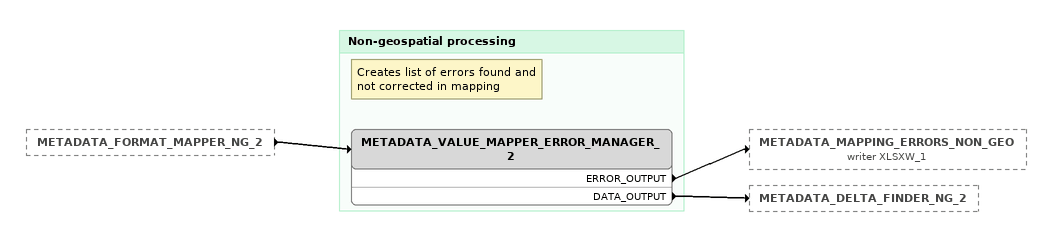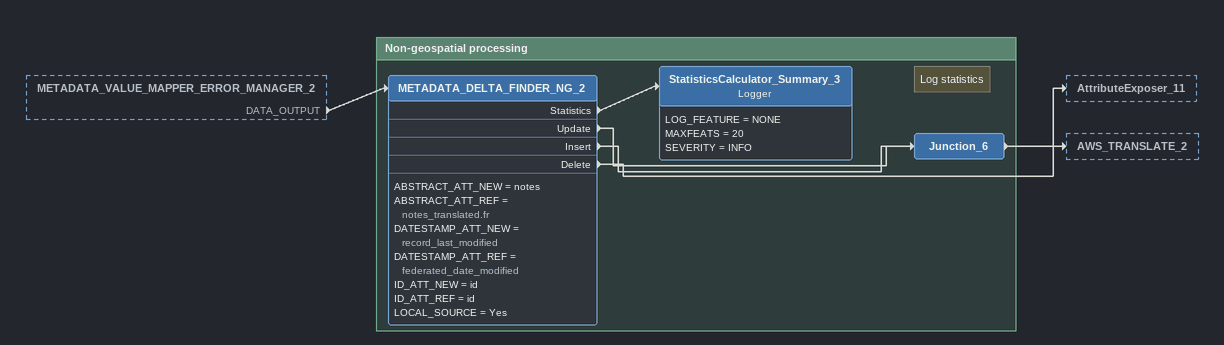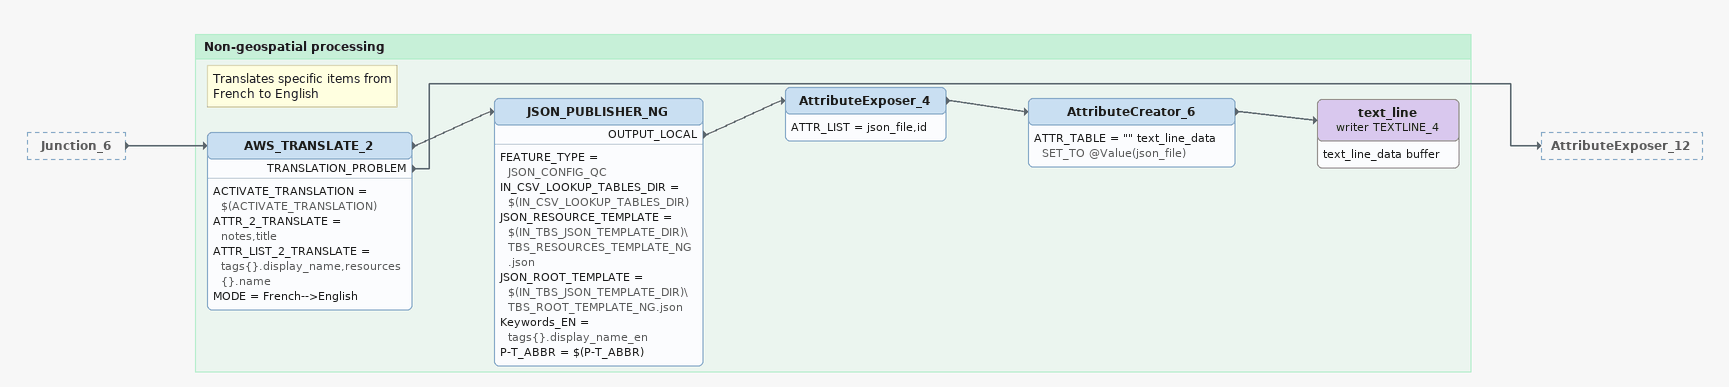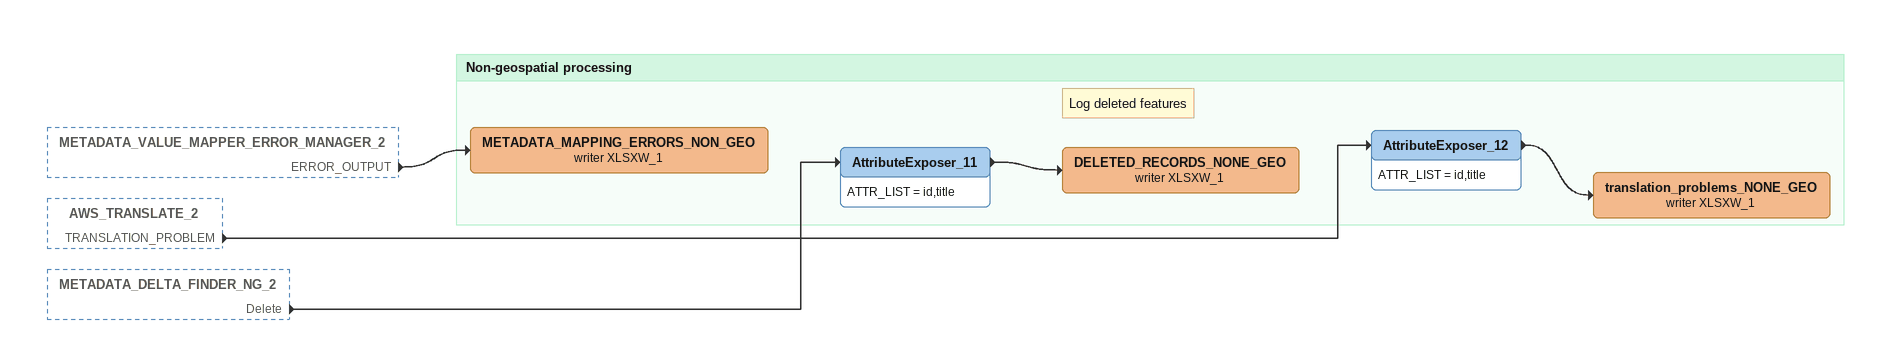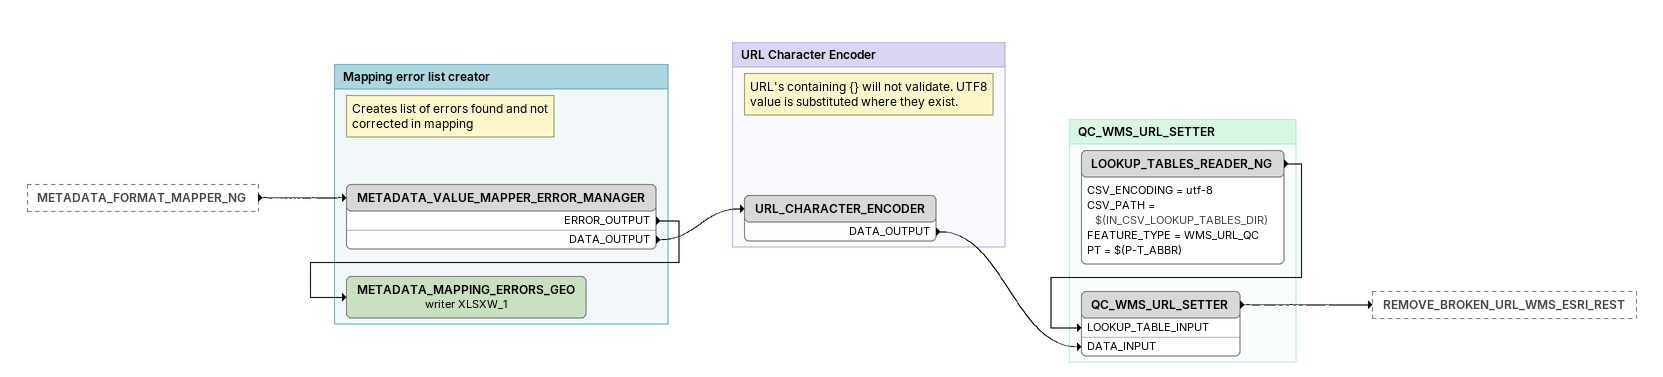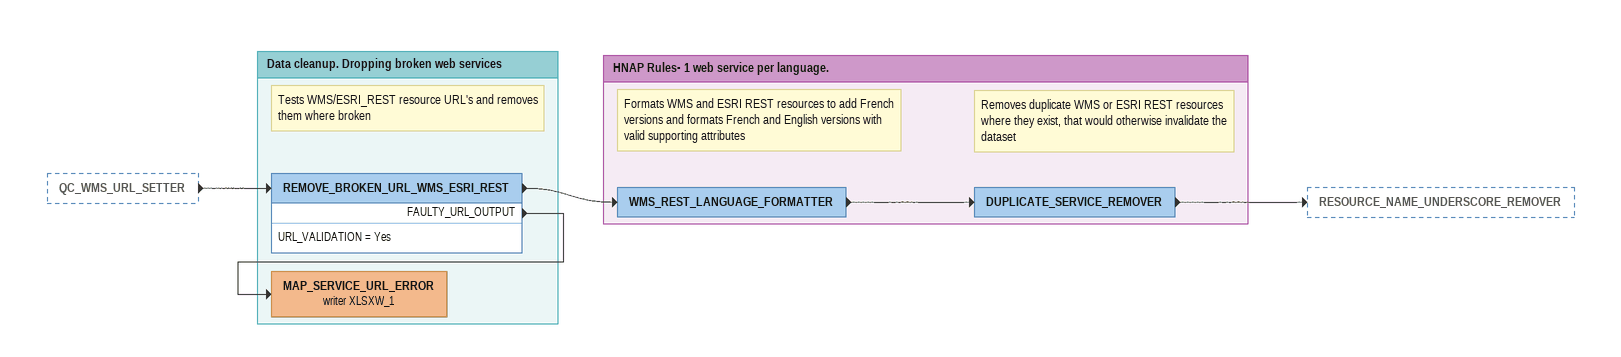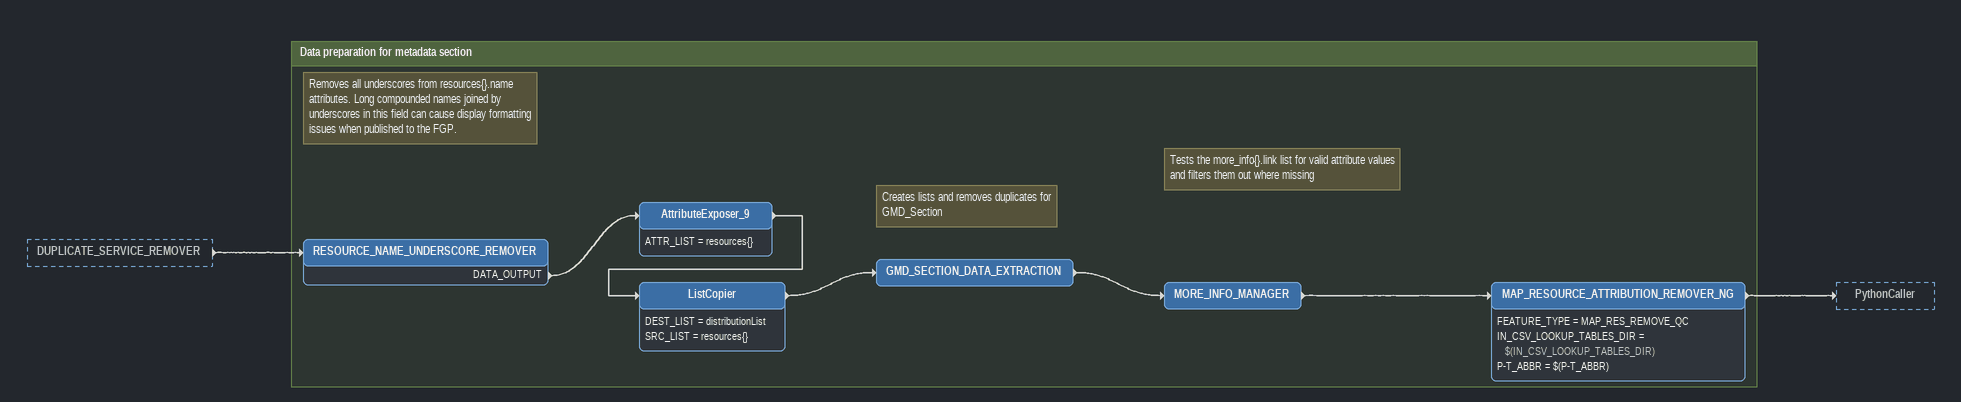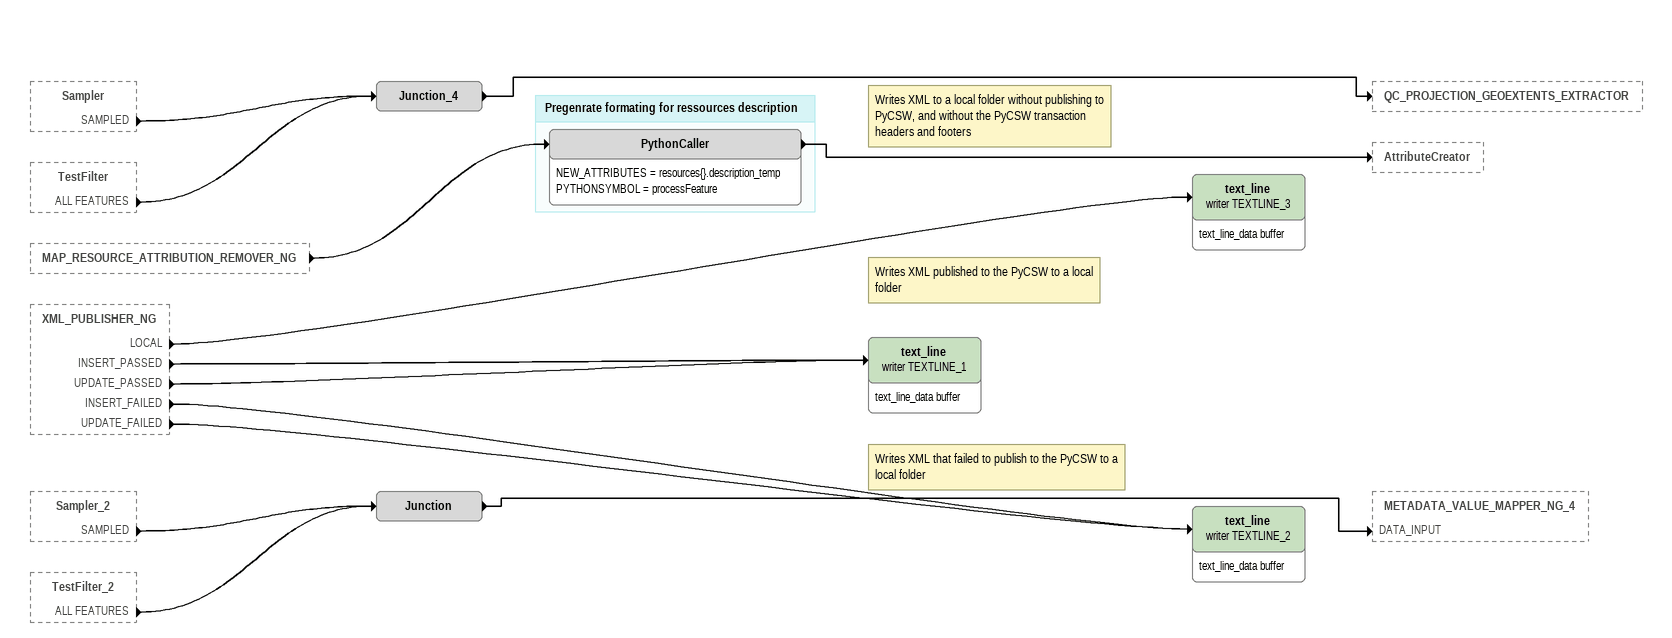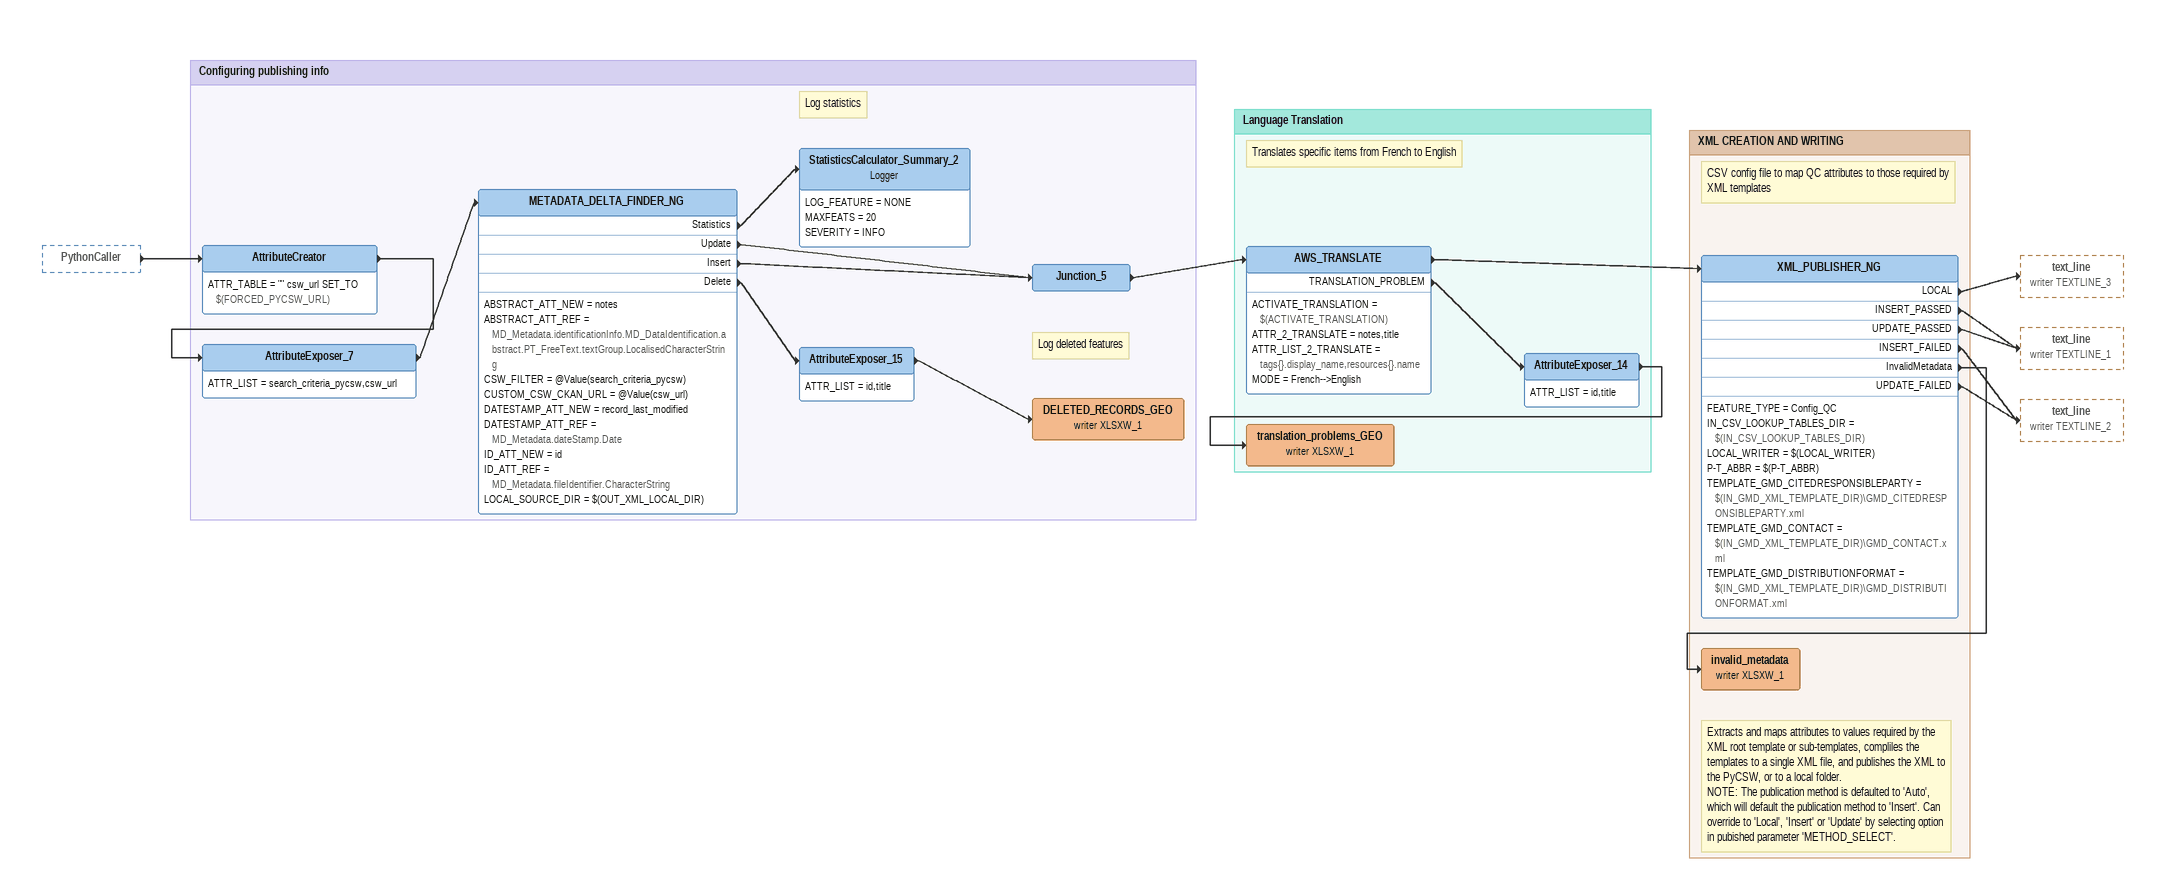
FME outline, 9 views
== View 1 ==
METADATA_FORMAT_MAPPER_NG_2 [outside]
    -> METADATA_VALUE_MAPPER_ERROR_MANAGER_2

Bookmark: Non-geospatial processing
Note: Creates list of errors found and not corrected in mapping
METADATA_VALUE_MAPPER_ERROR_MANAGER_2
    ERROR_OUTPUT -> METADATA_MAPPING_ERRORS_NON_GEO (writer XLSXW_1)
    DATA_OUTPUT -> METADATA_DELTA_FINDER_NG_2

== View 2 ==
METADATA_VALUE_MAPPER_ERROR_MANAGER_2 [outside]
    DATA_OUTPUT -> METADATA_DELTA_FINDER_NG_2

Bookmark: Non-geospatial processing
METADATA_DELTA_FINDER_NG_2
    ABSTRACT_ATT_NEW = notes
    ABSTRACT_ATT_REF = notes_translated.fr
    DATESTAMP_ATT_NEW = record_last_modified
    DATESTAMP_ATT_REF = federated_date_modified
    ID_ATT_NEW = id
    ID_ATT_REF = id
    LOCAL_SOURCE = Yes
    Statistics -> StatisticsCalculator_Summary_3
    Update -> Junction_6
    Insert -> Junction_6
    Delete -> AttributeExposer_11
Note: Log statistics
StatisticsCalculator_Summary_3: Logger
    LOG_FEATURE = NONE
    MAXFEATS = 20
    SEVERITY = INFO
Junction_6
    -> AWS_TRANSLATE_2

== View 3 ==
Junction_6 [outside]
    -> AWS_TRANSLATE_2

Bookmark: Non-geospatial processing
Note: Translates specific items from French to English
AWS_TRANSLATE_2
    ACTIVATE_TRANSLATION = $(ACTIVATE_TRANSLATION)
    ATTR_2_TRANSLATE = notes,title
    ATTR_LIST_2_TRANSLATE = tags{}.display_name,resources{}.name
    MODE = French-->English
    -> JSON_PUBLISHER_NG
    TRANSLATION_PROBLEM -> AttributeExposer_12
JSON_PUBLISHER_NG
    FEATURE_TYPE = JSON_CONFIG_QC
    IN_CSV_LOOKUP_TABLES_DIR = $(IN_CSV_LOOKUP_TABLES_DIR)
    JSON_RESOURCE_TEMPLATE = $(IN_TBS_JSON_TEMPLATE_DIR)\TBS_RESOURCES_TEMPLATE_NG.json
    JSON_ROOT_TEMPLATE = $(IN_TBS_JSON_TEMPLATE_DIR)\TBS_ROOT_TEMPLATE_NG.json
    Keywords_EN = tags{}.display_name_en
    P-T_ABBR = $(P-T_ABBR)
    OUTPUT_LOCAL -> AttributeExposer_4
AttributeExposer_4
    ATTR_LIST = json_file,id
    -> AttributeCreator_6
AttributeCreator_6
    ATTR_TABLE = "" text_line_data SET_TO @Value(json_file)
    -> text_line (writer TEXTLINE_4)
text_line (writer TEXTLINE_4)
    attributes: text_line_data buffer

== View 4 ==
METADATA_VALUE_MAPPER_ERROR_MANAGER_2 [outside]
    ERROR_OUTPUT -> METADATA_MAPPING_ERRORS_NON_GEO (writer XLSXW_1)
AWS_TRANSLATE_2 [outside]
    TRANSLATION_PROBLEM -> AttributeExposer_12
METADATA_DELTA_FINDER_NG_2 [outside]
    Delete -> AttributeExposer_11

Bookmark: Non-geospatial processing
AttributeExposer_12
    ATTR_LIST = id,title
    -> translation_problems_NONE_GEO (writer XLSXW_1)
translation_problems_NONE_GEO (writer XLSXW_1)
AttributeExposer_11
    ATTR_LIST = id,title
    -> DELETED_RECORDS_NONE_GEO (writer XLSXW_1)
Note: Log deleted features
DELETED_RECORDS_NONE_GEO (writer XLSXW_1)
METADATA_MAPPING_ERRORS_NON_GEO (writer XLSXW_1)

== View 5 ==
METADATA_FORMAT_MAPPER_NG [outside]
    -> METADATA_VALUE_MAPPER_ERROR_MANAGER

Bookmark: Mapping error list creator
Note: Creates list of errors found and not corrected in mapping
METADATA_VALUE_MAPPER_ERROR_MANAGER
    ERROR_OUTPUT -> METADATA_MAPPING_ERRORS_GEO (writer XLSXW_1)
    DATA_OUTPUT -> URL_CHARACTER_ENCODER
METADATA_MAPPING_ERRORS_GEO (writer XLSXW_1)

Bookmark: URL Character Encoder
Note: URL's containing {} will not validate. UTF8 value is substituted where they exist.
URL_CHARACTER_ENCODER
    DATA_OUTPUT -> QC_WMS_URL_SETTER [DATA_INPUT]

Bookmark: QC_WMS_URL_SETTER
LOOKUP_TABLES_READER_NG
    CSV_ENCODING = utf-8
    CSV_PATH = $(IN_CSV_LOOKUP_TABLES_DIR)
    FEATURE_TYPE = WMS_URL_QC
    PT = $(P-T_ABBR)
    -> QC_WMS_URL_SETTER [LOOKUP_TABLE_INPUT]
QC_WMS_URL_SETTER
    -> REMOVE_BROKEN_URL_WMS_ESRI_REST

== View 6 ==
QC_WMS_URL_SETTER [outside]
    -> REMOVE_BROKEN_URL_WMS_ESRI_REST

Bookmark: Data cleanup. Dropping broken web services
Note: Tests WMS/ESRI_REST resource URL's and removes them where broken
REMOVE_BROKEN_URL_WMS_ESRI_REST
    URL_VALIDATION = Yes
    -> WMS_REST_LANGUAGE_FORMATTER
    FAULTY_URL_OUTPUT -> MAP_SERVICE_URL_ERROR (writer XLSXW_1)
MAP_SERVICE_URL_ERROR (writer XLSXW_1)

Bookmark: HNAP Rules- 1 web service per language.
Note: Formats WMS and ESRI REST resources to add French versions and formats French and English versions with valid supporting attributes
WMS_REST_LANGUAGE_FORMATTER
    -> DUPLICATE_SERVICE_REMOVER
Note: Removes duplicate WMS or ESRI REST resources where they exist, that would otherwise invalidate the dataset
DUPLICATE_SERVICE_REMOVER
    -> RESOURCE_NAME_UNDERSCORE_REMOVER

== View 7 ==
DUPLICATE_SERVICE_REMOVER [outside]
    -> RESOURCE_NAME_UNDERSCORE_REMOVER

Bookmark: Data preparation for metadata section
Note: Removes all underscores from resources{}.name attributes. Long compounded names joined by underscores in this field can cause display formatting issues when published to the FGP.
RESOURCE_NAME_UNDERSCORE_REMOVER
    DATA_OUTPUT -> AttributeExposer_9
AttributeExposer_9
    ATTR_LIST = resources{}
    -> ListCopier
ListCopier
    DEST_LIST = distributionList
    SRC_LIST = resources{}
    -> GMD_SECTION_DATA_EXTRACTION
Note: Creates lists and removes duplicates for GMD_Section
GMD_SECTION_DATA_EXTRACTION
    -> MORE_INFO_MANAGER
Note: Tests the more_info{}.link list for valid attribute values and filters them out where missing
MORE_INFO_MANAGER
    -> MAP_RESOURCE_ATTRIBUTION_REMOVER_NG
MAP_RESOURCE_ATTRIBUTION_REMOVER_NG
    FEATURE_TYPE = MAP_RES_REMOVE_QC
    IN_CSV_LOOKUP_TABLES_DIR = $(IN_CSV_LOOKUP_TABLES_DIR)
    P-T_ABBR = $(P-T_ABBR)
    -> PythonCaller

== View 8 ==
Sampler [outside]
    SAMPLED -> Junction_4
TestFilter [outside]
    ALL FEATURES -> Junction_4
MAP_RESOURCE_ATTRIBUTION_REMOVER_NG [outside]
    -> PythonCaller
XML_PUBLISHER_NG [outside]
    LOCAL -> text_line (writer TEXTLINE_3)
    INSERT_PASSED -> text_line (writer TEXTLINE_1)
    UPDATE_PASSED -> text_line (writer TEXTLINE_1)
    INSERT_FAILED -> text_line (writer TEXTLINE_2)
    UPDATE_FAILED -> text_line (writer TEXTLINE_2)
Sampler_2 [outside]
    SAMPLED -> Junction
TestFilter_2 [outside]
    ALL FEATURES -> Junction
Junction_4
    -> QC_PROJECTION_GEOEXTENTS_EXTRACTOR
Junction
    -> METADATA_VALUE_MAPPER_NG_4 [DATA_INPUT]
Note: Writes XML to a local folder without publishing to PyCSW, and without the PyCSW transaction headers and footers
text_line (writer TEXTLINE_3)
    attributes: text_line_data buffer
Note: Writes XML published to the PyCSW to a local folder
text_line (writer TEXTLINE_1)
    attributes: text_line_data buffer
Note: Writes XML that failed to publish to the PyCSW to a local folder
text_line (writer TEXTLINE_2)
    attributes: text_line_data buffer

Bookmark: Pregenrate formating for ressources description
PythonCaller
    NEW_ATTRIBUTES = resources{}.description_temp
    PYTHONSYMBOL = processFeature
    -> AttributeCreator

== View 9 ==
PythonCaller [outside]
    -> AttributeCreator

Bookmark: Configuring publishing info
AttributeCreator
    ATTR_TABLE = "" csw_url SET_TO $(FORCED_PYCSW_URL)
    -> AttributeExposer_7
AttributeExposer_7
    ATTR_LIST = search_criteria_pycsw,csw_url
    -> METADATA_DELTA_FINDER_NG
METADATA_DELTA_FINDER_NG
    ABSTRACT_ATT_NEW = notes
    ABSTRACT_ATT_REF = MD_Metadata.identificationInfo.MD_DataIdentification.abstract.PT_FreeText.textGroup.LocalisedCharacterString
    CSW_FILTER = @Value(search_criteria_pycsw)
    CUSTOM_CSW_CKAN_URL = @Value(csw_url)
    DATESTAMP_ATT_NEW = record_last_modified
    DATESTAMP_ATT_REF = MD_Metadata.dateStamp.Date
    ID_ATT_NEW = id
    ID_ATT_REF = MD_Metadata.fileIdentifier.CharacterString
    LOCAL_SOURCE_DIR = $(OUT_XML_LOCAL_DIR)
    Statistics -> StatisticsCalculator_Summary_2
    Update -> Junction_5
    Insert -> Junction_5
    Delete -> AttributeExposer_15
Note: Log statistics
StatisticsCalculator_Summary_2: Logger
    LOG_FEATURE = NONE
    MAXFEATS = 20
    SEVERITY = INFO
Junction_5
    -> AWS_TRANSLATE
AttributeExposer_15
    ATTR_LIST = id,title
    -> DELETED_RECORDS_GEO (writer XLSXW_1)
Note: Log deleted features
DELETED_RECORDS_GEO (writer XLSXW_1)

Bookmark: Language Translation
Note: Translates specific items from French to English
AWS_TRANSLATE
    ACTIVATE_TRANSLATION = $(ACTIVATE_TRANSLATION)
    ATTR_2_TRANSLATE = notes,title
    ATTR_LIST_2_TRANSLATE = tags{}.display_name,resources{}.name
    MODE = French-->English
    -> XML_PUBLISHER_NG
    TRANSLATION_PROBLEM -> AttributeExposer_14
AttributeExposer_14
    ATTR_LIST = id,title
    -> translation_problems_GEO (writer XLSXW_1)
translation_problems_GEO (writer XLSXW_1)

Bookmark: XML CREATION AND WRITING
Note: CSV config file to map QC attributes to those required by XML templates
XML_PUBLISHER_NG
    FEATURE_TYPE = Config_QC
    IN_CSV_LOOKUP_TABLES_DIR = $(IN_CSV_LOOKUP_TABLES_DIR)
    LOCAL_WRITER = $(LOCAL_WRITER)
    P-T_ABBR = $(P-T_ABBR)
    TEMPLATE_GMD_CITEDRESPONSIBLEPARTY = $(IN_GMD_XML_TEMPLATE_DIR)\GMD_CITEDRESPONSIBLEPARTY.xml
    TEMPLATE_GMD_CONTACT = $(IN_GMD_XML_TEMPLATE_DIR)\GMD_CONTACT.xml
    TEMPLATE_GMD_DISTRIBUTIONFORMAT = $(IN_GMD_XML_TEMPLATE_DIR)\GMD_DISTRIBUTIONFORMAT.xml
    LOCAL -> text_line (writer TEXTLINE_3)
    INSERT_PASSED -> text_line (writer TEXTLINE_1)
    UPDATE_PASSED -> text_line (writer TEXTLINE_1)
    INSERT_FAILED -> text_line (writer TEXTLINE_2)
    InvalidMetadata -> invalid_metadata (writer XLSXW_1)
    UPDATE_FAILED -> text_line (writer TEXTLINE_2)
Note: Extracts and maps attributes to values required by the XML root template or sub-templates, compliles the templates to a single XML file, and publishes the XML to the PyCSW, or to a local folder. / NOTE: The publication method is defaulted to 'Auto', which will default the publication method to 'Insert'. Can override to 'Local', 'Insert' or 'Update' by selecting option in pubished parameter 'METHOD_SELECT'.
invalid_metadata (writer XLSXW_1)
